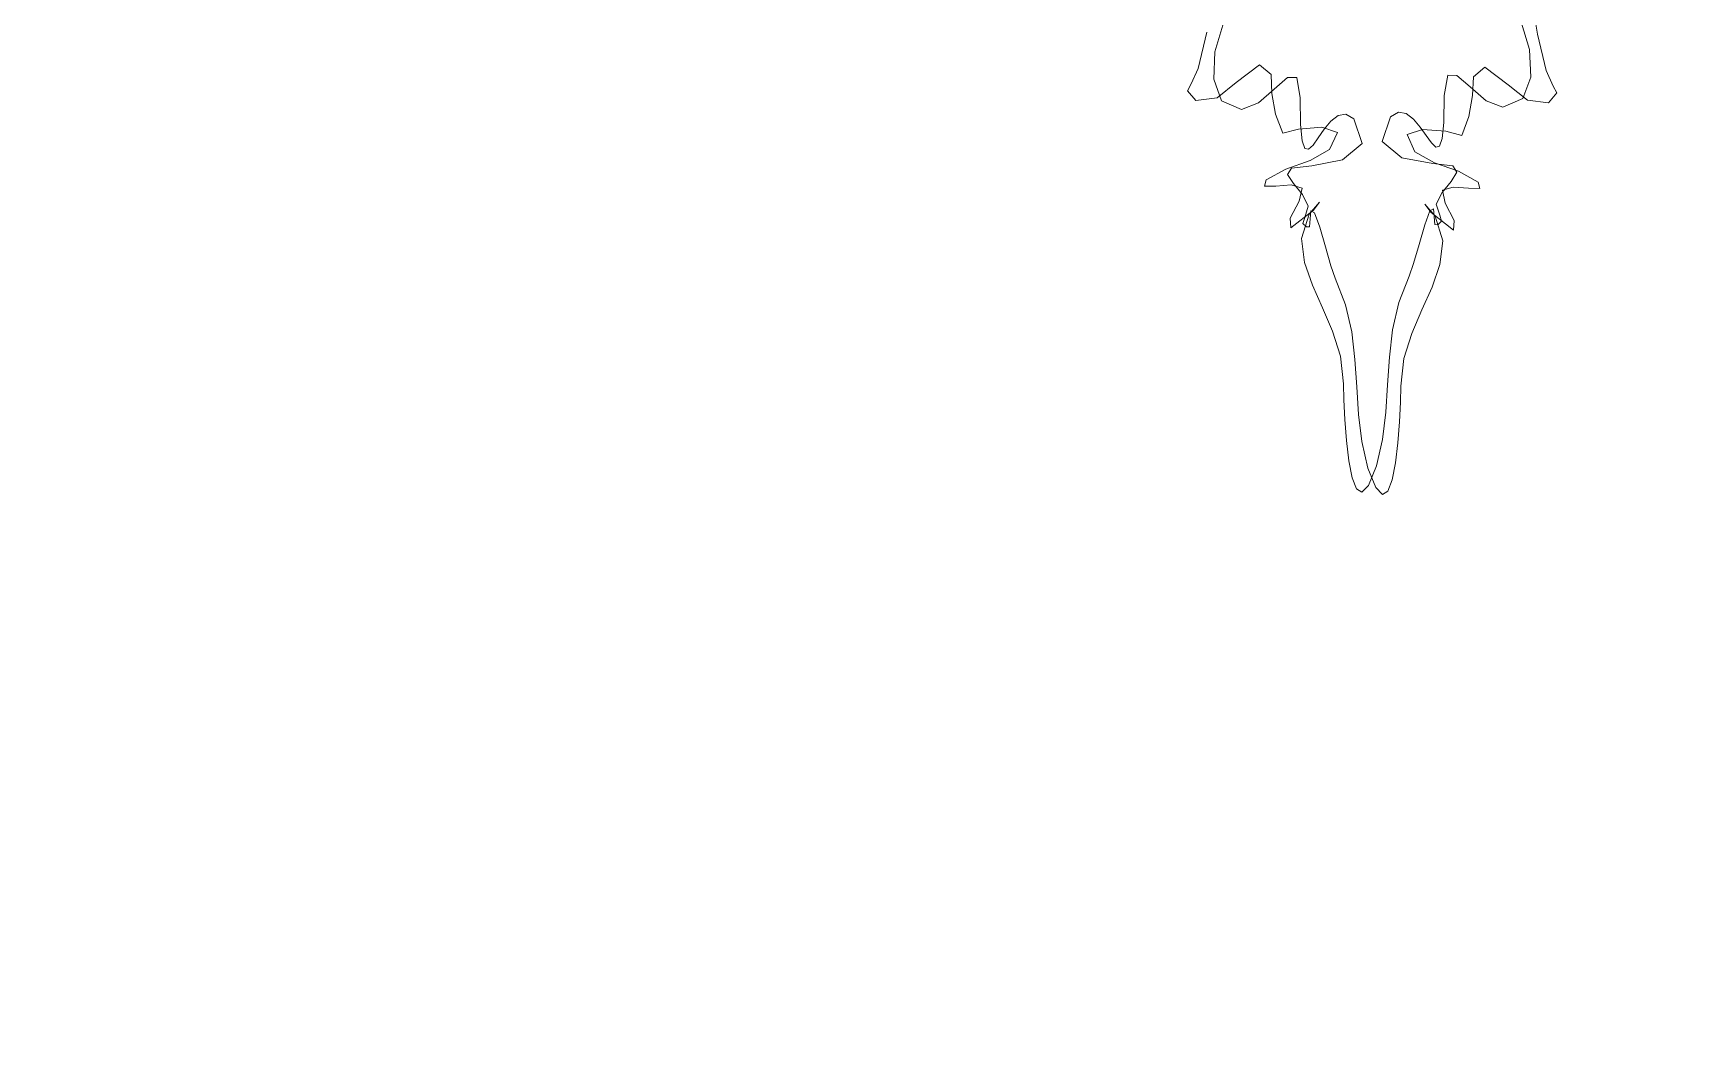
# Model space of a CAD drawing. Header units: centimetres. Extents: x -377343 to 693706, y 194584 to 813780.
# Drawn here: x 173499.21 to 173523.1, y 499948.08 to 499962.71 of the extents above; entities that cross this region are included whole.
import ezdxf

# ---------------------------------------------------------------- set-up
doc = ezdxf.new("R2010")
doc.units = ezdxf.units.CM
doc.layers.add('PIPA', color=11, linetype='Continuous')
doc.layers.add('TEXT', color=7, linetype='Continuous')

msp = doc.modelspace()

# ---------------------------------------------------------------- linework, layer by layer
at = {"layer": 'PIPA', "lineweight": 35, "extrusion": (0, 0.816497, 0.57735), "elevation": 193451.324}
msp.add_lwpolyline([(-421704.212, -325591.681), (-159560.265, -63447.734), (377343.333, -600351.331), (-158232.47, -1135927.133), (-693706.405, -600453.199), (-454216.825, -360963.619)], dxfattribs=at)
at = {"layer": 'TEXT', "color": 2, "linetype": 'Continuous', "lineweight": 13}
for p, q in [((173520.902, 499962.693), (173520.798, 499963.3)), ((173520.902, 499962.693), (173520.798, 499963.3)), ((173516.364, 499962.823), (173516.251, 499962.44)), ((173516.364, 499962.823), (173516.251, 499962.44)), ((173520.672, 499962.855), (173520.785, 499962.472)), ((173520.672, 499962.855), (173520.785, 499962.472)), ((173516.011, 499962.201), (173516.134, 499962.725)), ((173516.011, 499962.201), (173516.134, 499962.725)), ((173521.025, 499962.169), (173520.902, 499962.693)), ((173521.025, 499962.169), (173520.902, 499962.693)), ((173516.251, 499962.44), (173516.233, 499962.044)), ((173516.251, 499962.44), (173516.233, 499962.044)), ((173520.785, 499962.472), (173520.804, 499962.075)), ((173520.785, 499962.472), (173520.804, 499962.075)), ((173515.91, 499961.978), (173516.011, 499962.201)), ((173515.91, 499961.978), (173516.011, 499962.201)), ((173516.233, 499962.044), (173516.347, 499961.733)), ((173516.233, 499962.044), (173516.347, 499961.733)), ((173516.895, 499962.25), (173516.558, 499961.998)), ((173516.895, 499962.25), (173516.558, 499961.998)), ((173517.059, 499962.113), (173516.895, 499962.25)), ((173517.059, 499962.113), (173516.895, 499962.25)), ((173517.072, 499961.841), (173517.059, 499962.113)), ((173517.072, 499961.841), (173517.059, 499962.113)), ((173517.106, 499961.901), (173517.297, 499962.068)), ((173517.106, 499961.901), (173517.297, 499962.068)), ((173517.297, 499962.068), (173517.429, 499962.071)), ((173517.297, 499962.068), (173517.429, 499962.071)), ((173517.429, 499962.071), (173517.478, 499961.777)), ((173517.429, 499962.071), (173517.478, 499961.777)), ((173519.607, 499962.102), (173519.558, 499961.809)), ((173519.607, 499962.102), (173519.558, 499961.809)), ((173519.739, 499962.099), (173519.607, 499962.102)), ((173519.739, 499962.099), (173519.607, 499962.102)), ((173519.931, 499961.933), (173519.739, 499962.099)), ((173519.931, 499961.933), (173519.739, 499962.099)), ((173519.964, 499961.809), (173519.978, 499962.081)), ((173519.964, 499961.809), (173519.978, 499962.081)), ((173519.978, 499962.081), (173520.141, 499962.219)), ((173519.978, 499962.081), (173520.141, 499962.219)), ((173520.141, 499962.219), (173520.478, 499961.966)), ((173520.141, 499962.219), (173520.478, 499961.966)), ((173520.804, 499962.075), (173520.689, 499961.765)), ((173520.804, 499962.075), (173520.689, 499961.765)), ((173521.126, 499961.946), (173521.025, 499962.169)), ((173521.126, 499961.946), (173521.025, 499962.169)), ((173515.856, 499961.88), (173515.91, 499961.978)), ((173515.856, 499961.88), (173515.91, 499961.978)), ((173515.975, 499961.737), (173515.856, 499961.88)), ((173515.975, 499961.737), (173515.856, 499961.88)), ((173516.558, 499961.998), (173516.282, 499961.775)), ((173516.558, 499961.998), (173516.282, 499961.775)), ((173516.877, 499961.703), (173517.106, 499961.901)), ((173516.877, 499961.703), (173517.106, 499961.901)), ((173517.124, 499961.54), (173517.072, 499961.841)), ((173517.124, 499961.54), (173517.072, 499961.841)), ((173519.558, 499961.809), (173519.55, 499961.423)), ((173519.558, 499961.809), (173519.55, 499961.423)), ((173519.913, 499961.508), (173519.964, 499961.809)), ((173519.913, 499961.508), (173519.964, 499961.809)), ((173520.16, 499961.735), (173519.931, 499961.933)), ((173520.16, 499961.735), (173519.931, 499961.933)), ((173520.478, 499961.966), (173520.755, 499961.743)), ((173520.478, 499961.966), (173520.755, 499961.743)), ((173521.061, 499961.706), (173521.18, 499961.848)), ((173521.061, 499961.706), (173521.18, 499961.848)), ((173521.18, 499961.848), (173521.126, 499961.946)), ((173521.18, 499961.848), (173521.126, 499961.946)), ((173516.282, 499961.775), (173515.975, 499961.737)), ((173516.282, 499961.775), (173515.975, 499961.737)), ((173516.347, 499961.733), (173516.633, 499961.608)), ((173516.347, 499961.733), (173516.633, 499961.608)), ((173516.633, 499961.608), (173516.877, 499961.703)), ((173516.633, 499961.608), (173516.877, 499961.703)), ((173517.478, 499961.777), (173517.486, 499961.391)), ((173517.478, 499961.777), (173517.486, 499961.391)), ((173518.899, 499961.572), (173518.781, 499961.505)), ((173518.899, 499961.572), (173518.781, 499961.505)), ((173519.01, 499961.552), (173518.899, 499961.572)), ((173519.01, 499961.552), (173518.899, 499961.572)), ((173520.403, 499961.64), (173520.16, 499961.735)), ((173520.403, 499961.64), (173520.16, 499961.735)), ((173520.689, 499961.765), (173520.403, 499961.64)), ((173520.689, 499961.765), (173520.403, 499961.64)), ((173520.755, 499961.743), (173521.061, 499961.706)), ((173520.755, 499961.743), (173521.061, 499961.706)), ((173517.228, 499961.268), (173517.124, 499961.54)), ((173517.228, 499961.268), (173517.124, 499961.54)), ((173517.457, 499961.326), (173517.228, 499961.268)), ((173517.457, 499961.326), (173517.228, 499961.268)), ((173517.793, 499961.353), (173517.457, 499961.326)), ((173517.793, 499961.353), (173517.457, 499961.326)), ((173517.486, 499961.391), (173517.51, 499961.157)), ((173517.486, 499961.391), (173517.51, 499961.157)), ((173517.741, 499961.2), (173517.827, 499961.323)), ((173517.741, 499961.2), (173517.827, 499961.323)), ((173518.016, 499961.278), (173517.793, 499961.353)), ((173518.016, 499961.278), (173517.793, 499961.353)), ((173517.827, 499961.323), (173517.923, 499961.439)), ((173517.827, 499961.323), (173517.923, 499961.439)), ((173517.923, 499961.439), (173518.027, 499961.52)), ((173517.923, 499961.439), (173518.027, 499961.52)), ((173518.027, 499961.52), (173518.138, 499961.54)), ((173518.027, 499961.52), (173518.138, 499961.54)), ((173518.138, 499961.54), (173518.255, 499961.473)), ((173518.138, 499961.54), (173518.255, 499961.473)), ((173518.255, 499961.473), (173518.375, 499961.118)), ((173518.255, 499961.473), (173518.375, 499961.118)), ((173518.781, 499961.505), (173518.661, 499961.149)), ((173518.781, 499961.505), (173518.661, 499961.149)), ((173519.113, 499961.471), (173519.01, 499961.552)), ((173519.113, 499961.471), (173519.01, 499961.552)), ((173519.02, 499961.246), (173519.243, 499961.321)), ((173519.02, 499961.246), (173519.243, 499961.321)), ((173519.209, 499961.355), (173519.113, 499961.471)), ((173519.209, 499961.355), (173519.113, 499961.471)), ((173519.295, 499961.232), (173519.209, 499961.355)), ((173519.295, 499961.232), (173519.209, 499961.355)), ((173519.243, 499961.321), (173519.58, 499961.294)), ((173519.243, 499961.321), (173519.58, 499961.294)), ((173519.55, 499961.423), (173519.526, 499961.189)), ((173519.55, 499961.423), (173519.526, 499961.189)), ((173519.809, 499961.236), (173519.913, 499961.508)), ((173519.809, 499961.236), (173519.913, 499961.508)), ((173517.51, 499961.157), (173517.548, 499961.047)), ((173517.51, 499961.157), (173517.548, 499961.047)), ((173517.6, 499961.035), (173517.665, 499961.095)), ((173517.6, 499961.035), (173517.665, 499961.095)), ((173517.665, 499961.095), (173517.741, 499961.2)), ((173517.665, 499961.095), (173517.741, 499961.2)), ((173517.903, 499961.032), (173518.016, 499961.278)), ((173517.903, 499961.032), (173518.016, 499961.278)), ((173518.375, 499961.118), (173518.09, 499960.882)), ((173518.375, 499961.118), (173518.09, 499960.882)), ((173518.661, 499961.149), (173518.947, 499960.914)), ((173518.661, 499961.149), (173518.947, 499960.914)), ((173519.133, 499961), (173519.02, 499961.246)), ((173519.133, 499961), (173519.02, 499961.246)), ((173519.371, 499961.127), (173519.295, 499961.232)), ((173519.371, 499961.127), (173519.295, 499961.232)), ((173519.436, 499961.067), (173519.371, 499961.127)), ((173519.436, 499961.067), (173519.371, 499961.127)), ((173519.488, 499961.079), (173519.436, 499961.067)), ((173519.488, 499961.079), (173519.436, 499961.067)), ((173519.526, 499961.189), (173519.488, 499961.079)), ((173519.526, 499961.189), (173519.488, 499961.079)), ((173519.58, 499961.294), (173519.809, 499961.236)), ((173519.58, 499961.294), (173519.809, 499961.236)), ((173517.273, 499960.751), (173517.622, 499960.873)), ((173517.273, 499960.751), (173517.622, 499960.873)), ((173517.548, 499961.047), (173517.6, 499961.035)), ((173517.548, 499961.047), (173517.6, 499961.035)), ((173517.622, 499960.873), (173517.903, 499961.032)), ((173517.622, 499960.873), (173517.903, 499961.032)), ((173518.09, 499960.882), (173517.647, 499960.797)), ((173518.09, 499960.882), (173517.647, 499960.797)), ((173518.947, 499960.914), (173519.39, 499960.829)), ((173518.947, 499960.914), (173519.39, 499960.829)), ((173519.415, 499960.841), (173519.133, 499961)), ((173519.415, 499960.841), (173519.133, 499961)), ((173519.764, 499960.72), (173519.415, 499960.841)), ((173519.764, 499960.72), (173519.415, 499960.841)), ((173516.991, 499960.593), (173517.273, 499960.751)), ((173516.991, 499960.593), (173517.273, 499960.751)), ((173517.355, 499960.763), (173517.298, 499960.672)), ((173517.355, 499960.763), (173517.298, 499960.672)), ((173517.298, 499960.672), (173517.381, 499960.54)), ((173517.298, 499960.672), (173517.381, 499960.54)), ((173517.647, 499960.797), (173517.355, 499960.763)), ((173517.647, 499960.797), (173517.355, 499960.763)), ((173519.39, 499960.829), (173519.681, 499960.795)), ((173519.39, 499960.829), (173519.681, 499960.795)), ((173519.739, 499960.704), (173519.656, 499960.571)), ((173519.739, 499960.704), (173519.656, 499960.571)), ((173519.681, 499960.795), (173519.739, 499960.704)), ((173519.681, 499960.795), (173519.739, 499960.704)), ((173520.045, 499960.561), (173519.764, 499960.72)), ((173520.045, 499960.561), (173519.764, 499960.72)), ((173516.966, 499960.503), (173516.991, 499960.593)), ((173516.966, 499960.503), (173516.991, 499960.593)), ((173517.128, 499960.505), (173516.966, 499960.503)), ((173517.128, 499960.505), (173516.966, 499960.503)), ((173517.351, 499960.522), (173517.128, 499960.505)), ((173517.351, 499960.522), (173517.128, 499960.505)), ((173517.506, 499960.476), (173517.351, 499960.522)), ((173517.506, 499960.476), (173517.351, 499960.522)), ((173517.381, 499960.54), (173517.511, 499960.382)), ((173517.381, 499960.54), (173517.511, 499960.382)), ((173517.464, 499960.288), (173517.506, 499960.476)), ((173517.464, 499960.288), (173517.506, 499960.476)), ((173517.511, 499960.382), (173517.597, 499960.215)), ((173517.511, 499960.382), (173517.597, 499960.215)), ((173519.525, 499960.414), (173519.439, 499960.246)), ((173519.525, 499960.414), (173519.439, 499960.246)), ((173519.656, 499960.571), (173519.525, 499960.414)), ((173519.656, 499960.571), (173519.525, 499960.414)), ((173519.531, 499960.444), (173519.685, 499960.49)), ((173519.531, 499960.444), (173519.685, 499960.49)), ((173519.572, 499960.257), (173519.531, 499960.444)), ((173519.572, 499960.257), (173519.531, 499960.444)), ((173519.685, 499960.49), (173519.908, 499960.473)), ((173519.685, 499960.49), (173519.908, 499960.473)), ((173519.908, 499960.473), (173520.071, 499960.471)), ((173519.908, 499960.473), (173520.071, 499960.471)), ((173520.071, 499960.471), (173520.045, 499960.561)), ((173520.071, 499960.471), (173520.045, 499960.561)), ((173517.336, 499960.043), (173517.464, 499960.288)), ((173517.336, 499960.043), (173517.464, 499960.288)), ((173517.667, 499960.153), (173517.344, 499959.903)), ((173517.667, 499960.153), (173517.344, 499959.903)), ((173517.597, 499960.215), (173517.545, 499960.054)), ((173517.597, 499960.215), (173517.545, 499960.054)), ((173517.609, 499960.101), (173517.758, 499960.273)), ((173517.609, 499960.101), (173517.758, 499960.273)), ((173517.613, 499959.919), (173517.633, 499960.148)), ((173517.613, 499959.919), (173517.633, 499960.148)), ((173517.633, 499960.148), (173517.687, 499960.117)), ((173517.633, 499960.148), (173517.687, 499960.117)), ((173517.758, 499960.273), (173517.667, 499960.153)), ((173517.758, 499960.273), (173517.667, 499960.153)), ((173519.35, 499960.148), (173519.276, 499959.946)), ((173519.35, 499960.148), (173519.276, 499959.946)), ((173519.427, 499960.069), (173519.278, 499960.242)), ((173519.278, 499960.242), (173519.369, 499960.122)), ((173519.427, 499960.069), (173519.278, 499960.242)), ((173519.278, 499960.242), (173519.369, 499960.122)), ((173519.403, 499960.179), (173519.35, 499960.148)), ((173519.403, 499960.179), (173519.35, 499960.148)), ((173519.423, 499959.951), (173519.403, 499960.179)), ((173519.423, 499959.951), (173519.403, 499960.179)), ((173519.439, 499960.246), (173519.491, 499960.086)), ((173519.439, 499960.246), (173519.491, 499960.086)), ((173519.7, 499960.011), (173519.572, 499960.257)), ((173519.7, 499960.011), (173519.572, 499960.257)), ((173517.344, 499959.903), (173517.336, 499960.043)), ((173517.344, 499959.903), (173517.336, 499960.043)), ((173517.498, 499959.748), (173517.609, 499960.101)), ((173517.498, 499959.748), (173517.609, 499960.101)), ((173517.545, 499960.054), (173517.518, 499959.966)), ((173517.545, 499960.054), (173517.518, 499959.966)), ((173517.518, 499959.966), (173517.573, 499959.916)), ((173517.518, 499959.966), (173517.573, 499959.916)), ((173517.573, 499959.916), (173517.613, 499959.919)), ((173517.573, 499959.916), (173517.613, 499959.919)), ((173517.687, 499960.117), (173517.761, 499959.915)), ((173517.687, 499960.117), (173517.761, 499959.915)), ((173517.761, 499959.915), (173517.843, 499959.631)), ((173517.761, 499959.915), (173517.843, 499959.631)), ((173519.276, 499959.946), (173519.193, 499959.663)), ((173519.276, 499959.946), (173519.193, 499959.663)), ((173519.369, 499960.122), (173519.692, 499959.871)), ((173519.369, 499960.122), (173519.692, 499959.871)), ((173519.463, 499959.948), (173519.423, 499959.951)), ((173519.463, 499959.948), (173519.423, 499959.951)), ((173519.538, 499959.716), (173519.427, 499960.069)), ((173519.538, 499959.716), (173519.427, 499960.069)), ((173519.518, 499959.998), (173519.463, 499959.948)), ((173519.518, 499959.998), (173519.463, 499959.948)), ((173519.491, 499960.086), (173519.518, 499959.998)), ((173519.491, 499960.086), (173519.518, 499959.998)), ((173519.692, 499959.871), (173519.7, 499960.011)), ((173519.692, 499959.871), (173519.7, 499960.011)), ((173517.543, 499959.405), (173517.498, 499959.748)), ((173517.543, 499959.405), (173517.498, 499959.748)), ((173519.193, 499959.663), (173519.114, 499959.387)), ((173519.193, 499959.663), (173519.114, 499959.387)), ((173519.493, 499959.373), (173519.538, 499959.716)), ((173519.493, 499959.373), (173519.538, 499959.716)), ((173517.843, 499959.631), (173517.922, 499959.355)), ((173517.843, 499959.631), (173517.922, 499959.355)), ((173517.655, 499959.077), (173517.543, 499959.405)), ((173517.655, 499959.077), (173517.543, 499959.405)), ((173517.922, 499959.355), (173517.984, 499959.176)), ((173517.922, 499959.355), (173517.984, 499959.176)), ((173517.984, 499959.176), (173518.135, 499958.794)), ((173517.984, 499959.176), (173518.135, 499958.794)), ((173519.052, 499959.207), (173518.901, 499958.825)), ((173519.052, 499959.207), (173518.901, 499958.825)), ((173519.114, 499959.387), (173519.052, 499959.207)), ((173519.114, 499959.387), (173519.052, 499959.207)), ((173519.381, 499959.046), (173519.493, 499959.373)), ((173519.381, 499959.046), (173519.493, 499959.373)), ((173517.802, 499958.751), (173517.655, 499959.077)), ((173517.802, 499958.751), (173517.655, 499959.077)), ((173519.234, 499958.72), (173519.381, 499959.046)), ((173519.234, 499958.72), (173519.381, 499959.046)), ((173517.948, 499958.414), (173517.802, 499958.751)), ((173517.948, 499958.414), (173517.802, 499958.751)), ((173518.135, 499958.794), (173518.223, 499958.403)), ((173518.135, 499958.794), (173518.223, 499958.403)), ((173518.901, 499958.825), (173518.813, 499958.435)), ((173518.901, 499958.825), (173518.813, 499958.435)), ((173519.088, 499958.382), (173519.234, 499958.72)), ((173519.088, 499958.382), (173519.234, 499958.72)), ((173518.061, 499958.053), (173517.948, 499958.414)), ((173518.061, 499958.053), (173517.948, 499958.414)), ((173518.223, 499958.403), (173518.27, 499958.007)), ((173518.223, 499958.403), (173518.27, 499958.007)), ((173518.813, 499958.435), (173518.766, 499958.038)), ((173518.813, 499958.435), (173518.766, 499958.038)), ((173518.975, 499958.021), (173519.088, 499958.382)), ((173518.975, 499958.021), (173519.088, 499958.382)), ((173518.106, 499957.654), (173518.061, 499958.053)), ((173518.106, 499957.654), (173518.061, 499958.053)), ((173518.27, 499958.007), (173518.296, 499957.609)), ((173518.27, 499958.007), (173518.296, 499957.609)), ((173518.766, 499958.038), (173518.74, 499957.64)), ((173518.766, 499958.038), (173518.74, 499957.64)), ((173518.93, 499957.622), (173518.975, 499958.021)), ((173518.93, 499957.622), (173518.975, 499958.021)), ((173518.11, 499957.424), (173518.106, 499957.654)), ((173518.11, 499957.424), (173518.106, 499957.654)), ((173518.296, 499957.609), (173518.322, 499957.212)), ((173518.296, 499957.609), (173518.322, 499957.212)), ((173518.74, 499957.64), (173518.714, 499957.244)), ((173518.74, 499957.64), (173518.714, 499957.244)), ((173518.926, 499957.392), (173518.93, 499957.622)), ((173518.926, 499957.392), (173518.93, 499957.622)), ((173518.123, 499957.14), (173518.11, 499957.424)), ((173518.123, 499957.14), (173518.11, 499957.424)), ((173518.913, 499957.109), (173518.926, 499957.392)), ((173518.913, 499957.109), (173518.926, 499957.392)), ((173518.146, 499956.836), (173518.123, 499957.14)), ((173518.146, 499956.836), (173518.123, 499957.14)), ((173518.322, 499957.212), (173518.369, 499956.821)), ((173518.322, 499957.212), (173518.369, 499956.821)), ((173518.714, 499957.244), (173518.667, 499956.853)), ((173518.714, 499957.244), (173518.667, 499956.853)), ((173518.89, 499956.805), (173518.913, 499957.109)), ((173518.89, 499956.805), (173518.913, 499957.109)), ((173518.181, 499956.546), (173518.146, 499956.836)), ((173518.181, 499956.546), (173518.146, 499956.836)), ((173518.369, 499956.821), (173518.457, 499956.439)), ((173518.369, 499956.821), (173518.457, 499956.439)), ((173518.667, 499956.853), (173518.579, 499956.471)), ((173518.667, 499956.853), (173518.579, 499956.471)), ((173518.855, 499956.514), (173518.89, 499956.805)), ((173518.855, 499956.514), (173518.89, 499956.805)), ((173518.229, 499956.302), (173518.181, 499956.546)), ((173518.229, 499956.302), (173518.181, 499956.546)), ((173518.291, 499956.14), (173518.229, 499956.302)), ((173518.291, 499956.14), (173518.229, 499956.302)), ((173518.457, 499956.439), (173518.571, 499956.158)), ((173518.457, 499956.439), (173518.571, 499956.158)), ((173518.579, 499956.471), (173518.465, 499956.19)), ((173518.579, 499956.471), (173518.465, 499956.19)), ((173518.808, 499956.271), (173518.855, 499956.514)), ((173518.808, 499956.271), (173518.855, 499956.514)), ((173518.369, 499956.091), (173518.291, 499956.14)), ((173518.369, 499956.091), (173518.291, 499956.14)), ((173518.465, 499956.19), (173518.369, 499956.091)), ((173518.465, 499956.19), (173518.369, 499956.091)), ((173518.571, 499956.158), (173518.667, 499956.059)), ((173518.571, 499956.158), (173518.667, 499956.059)), ((173518.667, 499956.059), (173518.745, 499956.108)), ((173518.667, 499956.059), (173518.745, 499956.108)), ((173518.745, 499956.108), (173518.808, 499956.271)), ((173518.745, 499956.108), (173518.808, 499956.271))]:
    msp.add_line(p, q, dxfattribs=at)

doc.saveas('drawing.dxf')
